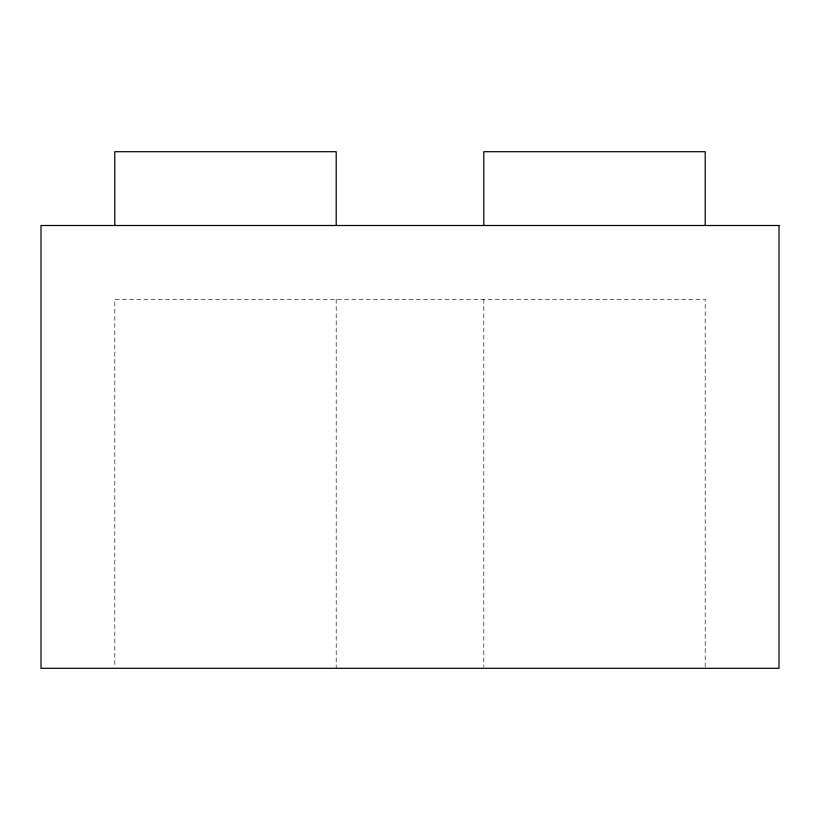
<?xml version="1.0" encoding="UTF-8"?>
<svg xmlns="http://www.w3.org/2000/svg" width="820" height="820" viewBox="0 0 820 820"><rect width="100%" height="100%" fill="white"/><g stroke="black" fill="none" stroke-linecap="round" stroke-linejoin="round"><path stroke-width="0.61" stroke-dasharray="4.1 3.07" d="M705.2 667.019L705.2 299.3L114.8 299.3L114.8 667.019M483.8 299.3L483.8 667.019M336.2 299.3L336.2 668.3"/><path stroke-width="1.23" d="M705.2 225.5L705.2 151.7L483.8 151.7L483.8 225.5M336.2 225.5L336.2 151.7L114.8 151.7L114.8 225.5M779 225.5L41 225.5L41 668.3L779 668.3L779 225.5"/></g></svg>
